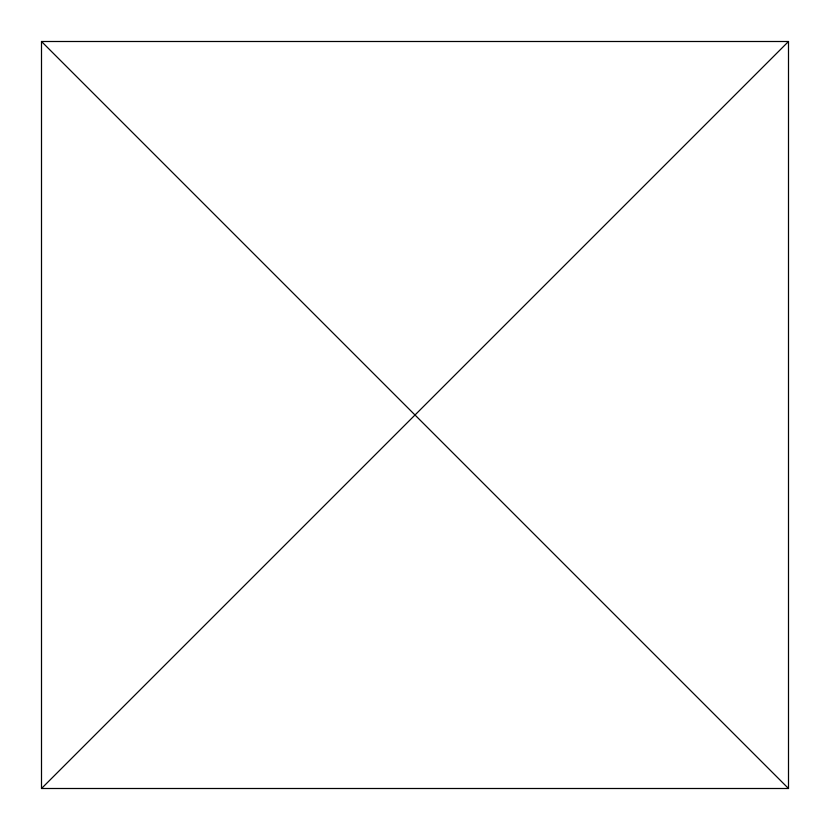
<?xml version="1.0" encoding="UTF-8"?>
<svg xmlns="http://www.w3.org/2000/svg" width="830" height="830" viewBox="0 0 830 830"><rect width="100%" height="100%" fill="white"/><g stroke="black" fill="none" stroke-linecap="round" stroke-linejoin="round"><path stroke-width="1.25" d="M41.5 788.5L788.5 41.5L41.5 41.5L41.5 788.5L788.5 788.5L788.5 41.5M41.5 41.5L788.5 788.5"/></g></svg>
